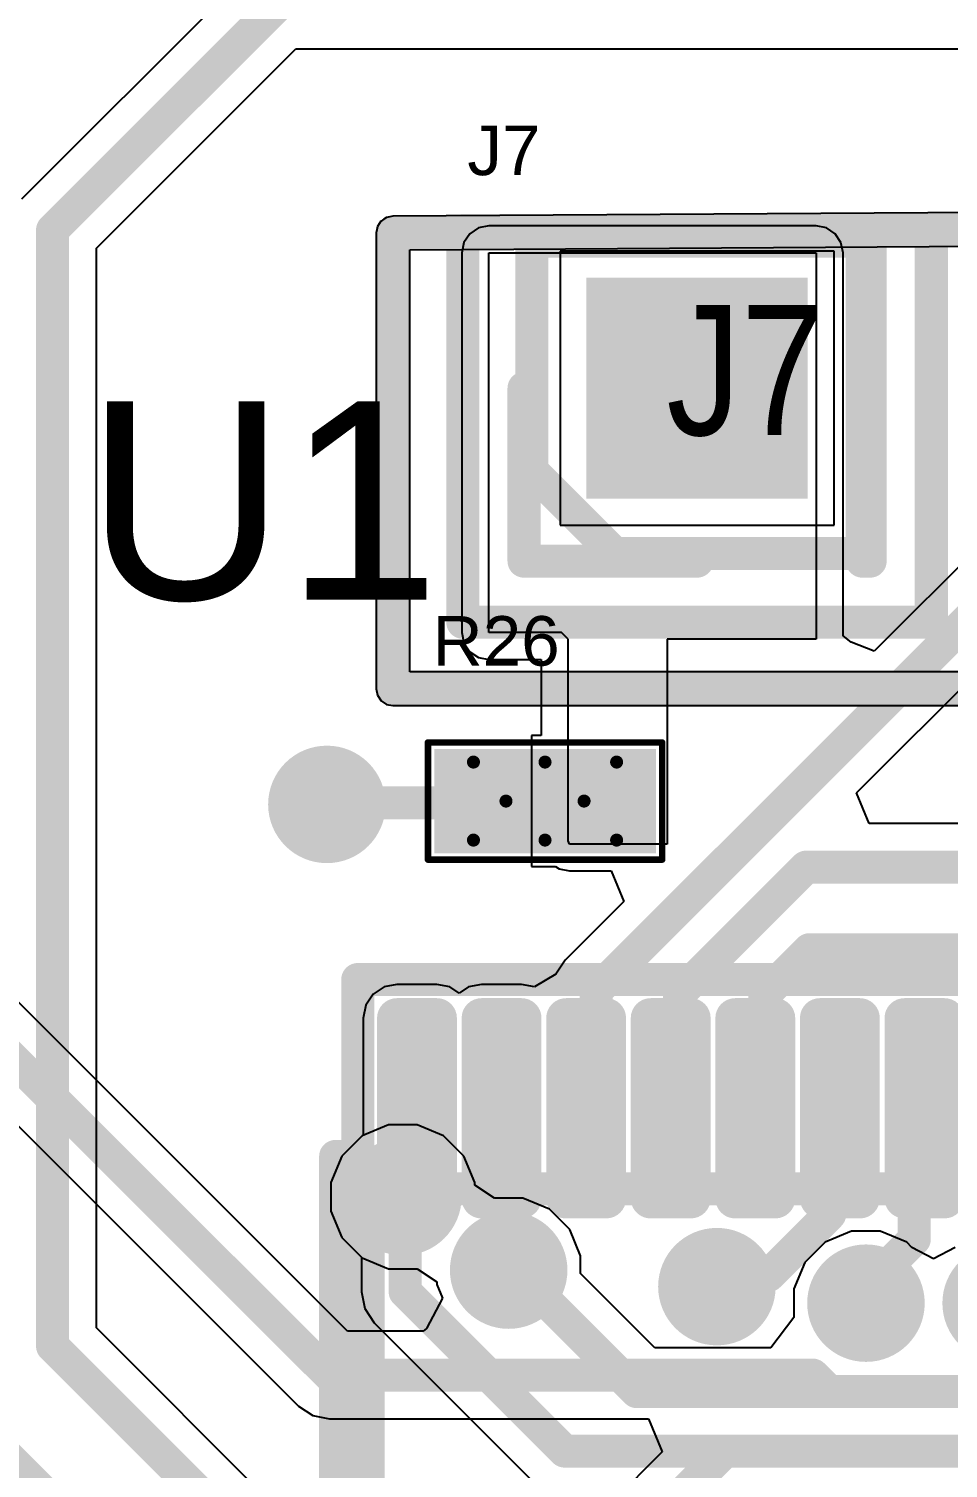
# Model space of a CAD drawing. Header units: inches. Extents: x 2.95 to 6.74, y 1.23 to 4.83.
# Drawn here: x 5.3878 to 5.666, y 2.954 to 3.3898 of the extents above; entities that cross this region are included whole.
import ezdxf

# ---------------------------------------------------------------- set-up
doc = ezdxf.new("R2010")
doc.units = ezdxf.units.IN
doc.header["$MEASUREMENT"] = 0
for name, color, linetype in [('Bottom Layer', 5, 'Continuous'), ('Bottom Solder', 6, 'Continuous'), ('GND', 76, 'Continuous'), ('Mechanical 10', 56, 'Continuous'), ('Mechanical 12', 56, 'Continuous'), ('Mechanical 15', 56, 'Continuous'), ('Multi-Layer', 9, 'Continuous'), ('Pad Holes', 156, 'Continuous'), ('PWR', 16, 'Continuous'), ('Top 3D Body', 56, 'Continuous'), ('Top Layer', 1, 'Continuous'), ('Top Overlay', 2, 'Continuous'), ('Top Paste', 8, 'Continuous'), ('Top Solder', 216, 'Continuous'), ('Via Holes', 16, 'Continuous')]:
    doc.layers.add(name, color=color, linetype=linetype)
doc.styles.add('Arial', font='', dxfattribs={"height": 0.2})
doc.styles.add('Gill Sans MT Condensed', font='', dxfattribs={"height": 0.2})
doc.styles.get('Arial').set_extended_font_data('Arial')
doc.styles.get('Gill Sans MT Condensed').set_extended_font_data('Gill Sans MT Condensed')

# ---------------------------------------------------------------- blocks, each defined once
blk = doc.blocks.new('SOP65P640X120_24N_1')
at = {"layer": 'Top Layer'}
h = blk.add_hatch(color=1, dxfattribs=at)
edge = h.paths.add_edge_path()
edge.add_arc((-0.14031, 0.01885), 0.00202, 90, 180)
edge.add_line((-0.14232, 0.01885), (-0.14232, 0.00674))
edge.add_arc((-0.14031, 0.00674), 0.00202, 180, 270)
edge.add_line((-0.14031, 0.00472), (-0.08568, 0.00472))
edge.add_arc((-0.08568, 0.00674), 0.00202, 270, 360)
edge.add_line((-0.08366, 0.00674), (-0.08366, 0.01885))
edge.add_arc((-0.08568, 0.01885), 0.00202, 0, 90)
edge.add_line((-0.08568, 0.02087), (-0.14031, 0.02087))
h = blk.add_hatch(color=1, dxfattribs=at)
edge = h.paths.add_edge_path()
edge.add_arc((-0.14031, -0.00674), 0.00202, 90, 180)
edge.add_line((-0.14232, -0.00674), (-0.14232, -0.01885))
edge.add_arc((-0.14031, -0.01885), 0.00202, 180, 270)
edge.add_line((-0.14031, -0.02087), (-0.08568, -0.02087))
edge.add_arc((-0.08568, -0.01885), 0.00202, 270, 360)
edge.add_line((-0.08366, -0.01885), (-0.08366, -0.00674))
edge.add_arc((-0.08568, -0.00674), 0.00202, 0, 90)
edge.add_line((-0.08568, -0.00472), (-0.14031, -0.00472))
h = blk.add_hatch(color=1, dxfattribs=at)
edge = h.paths.add_edge_path()
edge.add_arc((-0.14031, -0.03233), 0.00202, 90, 180)
edge.add_line((-0.14232, -0.03233), (-0.14232, -0.04444))
edge.add_arc((-0.14031, -0.04444), 0.00202, 180, 270)
edge.add_line((-0.14031, -0.04646), (-0.08568, -0.04646))
edge.add_arc((-0.08568, -0.04444), 0.00202, 270, 360)
edge.add_line((-0.08366, -0.04444), (-0.08366, -0.03233))
edge.add_arc((-0.08568, -0.03233), 0.00202, 0, 90)
edge.add_line((-0.08568, -0.03031), (-0.14031, -0.03031))
h = blk.add_hatch(color=1, dxfattribs=at)
edge = h.paths.add_edge_path()
edge.add_arc((-0.14031, -0.05792), 0.00202, 90, 180)
edge.add_line((-0.14232, -0.05792), (-0.14232, -0.07003))
edge.add_arc((-0.14031, -0.07003), 0.00202, 180, 270)
edge.add_line((-0.14031, -0.07205), (-0.08568, -0.07205))
edge.add_arc((-0.08568, -0.07003), 0.00202, 270, 360)
edge.add_line((-0.08366, -0.07003), (-0.08366, -0.05792))
edge.add_arc((-0.08568, -0.05792), 0.00202, 0, 90)
edge.add_line((-0.08568, -0.05591), (-0.14031, -0.05591))
h = blk.add_hatch(color=1, dxfattribs=at)
edge = h.paths.add_edge_path()
edge.add_arc((-0.14031, -0.08351), 0.00202, 90, 180)
edge.add_line((-0.14232, -0.08351), (-0.14232, -0.09562))
edge.add_arc((-0.14031, -0.09562), 0.00202, 180, 270)
edge.add_line((-0.14031, -0.09764), (-0.08568, -0.09764))
edge.add_arc((-0.08568, -0.09562), 0.00202, 270, 360)
edge.add_line((-0.08366, -0.09562), (-0.08366, -0.08351))
edge.add_arc((-0.08568, -0.08351), 0.00202, 0, 90)
edge.add_line((-0.08568, -0.0815), (-0.14031, -0.0815))
h = blk.add_hatch(color=1, dxfattribs=at)
edge = h.paths.add_edge_path()
edge.add_arc((-0.14031, -0.1091), 0.00202, 90, 180)
edge.add_line((-0.14232, -0.1091), (-0.14232, -0.12121))
edge.add_arc((-0.14031, -0.12121), 0.00202, 180, 270)
edge.add_line((-0.14031, -0.12323), (-0.08568, -0.12323))
edge.add_arc((-0.08568, -0.12121), 0.00202, 270, 360)
edge.add_line((-0.08366, -0.12121), (-0.08366, -0.1091))
edge.add_arc((-0.08568, -0.1091), 0.00202, 0, 90)
edge.add_line((-0.08568, -0.10709), (-0.14031, -0.10709))
h = blk.add_hatch(color=1, dxfattribs=at)
edge = h.paths.add_edge_path()
edge.add_arc((-0.14031, -0.13469), 0.00202, 90, 180)
edge.add_line((-0.14232, -0.13469), (-0.14232, -0.1468))
edge.add_arc((-0.14031, -0.1468), 0.00202, 180, 270)
edge.add_line((-0.14031, -0.14882), (-0.08568, -0.14882))
edge.add_arc((-0.08568, -0.1468), 0.00202, 270, 360)
edge.add_line((-0.08366, -0.1468), (-0.08366, -0.13469))
edge.add_arc((-0.08568, -0.13469), 0.00202, 0, 90)
edge.add_line((-0.08568, -0.13268), (-0.14031, -0.13268))
at = {"layer": 'Top Paste'}
h = blk.add_hatch(color=8, dxfattribs=at)
edge = h.paths.add_edge_path()
edge.add_arc((-0.14031, 0.01885), 0.00202, 90, 180)
edge.add_line((-0.14232, 0.01885), (-0.14232, 0.00674))
edge.add_arc((-0.14031, 0.00674), 0.00202, 180, 270)
edge.add_line((-0.14031, 0.00472), (-0.08568, 0.00472))
edge.add_arc((-0.08568, 0.00674), 0.00202, 270, 360)
edge.add_line((-0.08366, 0.00674), (-0.08366, 0.01885))
edge.add_arc((-0.08568, 0.01885), 0.00202, 0, 90)
edge.add_line((-0.08568, 0.02087), (-0.14031, 0.02087))
h = blk.add_hatch(color=8, dxfattribs=at)
edge = h.paths.add_edge_path()
edge.add_arc((-0.14031, -0.00674), 0.00202, 90, 180)
edge.add_line((-0.14232, -0.00674), (-0.14232, -0.01885))
edge.add_arc((-0.14031, -0.01885), 0.00202, 180, 270)
edge.add_line((-0.14031, -0.02087), (-0.08568, -0.02087))
edge.add_arc((-0.08568, -0.01885), 0.00202, 270, 360)
edge.add_line((-0.08366, -0.01885), (-0.08366, -0.00674))
edge.add_arc((-0.08568, -0.00674), 0.00202, 0, 90)
edge.add_line((-0.08568, -0.00472), (-0.14031, -0.00472))
h = blk.add_hatch(color=8, dxfattribs=at)
edge = h.paths.add_edge_path()
edge.add_arc((-0.14031, -0.03233), 0.00202, 90, 180)
edge.add_line((-0.14232, -0.03233), (-0.14232, -0.04444))
edge.add_arc((-0.14031, -0.04444), 0.00202, 180, 270)
edge.add_line((-0.14031, -0.04646), (-0.08568, -0.04646))
edge.add_arc((-0.08568, -0.04444), 0.00202, 270, 360)
edge.add_line((-0.08366, -0.04444), (-0.08366, -0.03233))
edge.add_arc((-0.08568, -0.03233), 0.00202, 0, 90)
edge.add_line((-0.08568, -0.03031), (-0.14031, -0.03031))
h = blk.add_hatch(color=8, dxfattribs=at)
edge = h.paths.add_edge_path()
edge.add_arc((-0.14031, -0.05792), 0.00202, 90, 180)
edge.add_line((-0.14232, -0.05792), (-0.14232, -0.07003))
edge.add_arc((-0.14031, -0.07003), 0.00202, 180, 270)
edge.add_line((-0.14031, -0.07205), (-0.08568, -0.07205))
edge.add_arc((-0.08568, -0.07003), 0.00202, 270, 360)
edge.add_line((-0.08366, -0.07003), (-0.08366, -0.05792))
edge.add_arc((-0.08568, -0.05792), 0.00202, 0, 90)
edge.add_line((-0.08568, -0.05591), (-0.14031, -0.05591))
h = blk.add_hatch(color=8, dxfattribs=at)
edge = h.paths.add_edge_path()
edge.add_arc((-0.14031, -0.08351), 0.00202, 90, 180)
edge.add_line((-0.14232, -0.08351), (-0.14232, -0.09562))
edge.add_arc((-0.14031, -0.09562), 0.00202, 180, 270)
edge.add_line((-0.14031, -0.09764), (-0.08568, -0.09764))
edge.add_arc((-0.08568, -0.09562), 0.00202, 270, 360)
edge.add_line((-0.08366, -0.09562), (-0.08366, -0.08351))
edge.add_arc((-0.08568, -0.08351), 0.00202, 0, 90)
edge.add_line((-0.08568, -0.0815), (-0.14031, -0.0815))
h = blk.add_hatch(color=8, dxfattribs=at)
edge = h.paths.add_edge_path()
edge.add_arc((-0.14031, -0.1091), 0.00202, 90, 180)
edge.add_line((-0.14232, -0.1091), (-0.14232, -0.12121))
edge.add_arc((-0.14031, -0.12121), 0.00202, 180, 270)
edge.add_line((-0.14031, -0.12323), (-0.08568, -0.12323))
edge.add_arc((-0.08568, -0.12121), 0.00202, 270, 360)
edge.add_line((-0.08366, -0.12121), (-0.08366, -0.1091))
edge.add_arc((-0.08568, -0.1091), 0.00202, 0, 90)
edge.add_line((-0.08568, -0.10709), (-0.14031, -0.10709))
h = blk.add_hatch(color=8, dxfattribs=at)
edge = h.paths.add_edge_path()
edge.add_arc((-0.14031, -0.13469), 0.00202, 90, 180)
edge.add_line((-0.14232, -0.13469), (-0.14232, -0.1468))
edge.add_arc((-0.14031, -0.1468), 0.00202, 180, 270)
edge.add_line((-0.14031, -0.14882), (-0.08568, -0.14882))
edge.add_arc((-0.08568, -0.1468), 0.00202, 270, 360)
edge.add_line((-0.08366, -0.1468), (-0.08366, -0.13469))
edge.add_arc((-0.08568, -0.13469), 0.00202, 0, 90)
edge.add_line((-0.08568, -0.13268), (-0.14031, -0.13268))
at = {"layer": 'Top Solder'}
h = blk.add_hatch(color=216, dxfattribs=at)
edge = h.paths.add_edge_path()
edge.add_arc((-0.14031, 0.01885), 0.00603, 90, 180)
edge.add_line((-0.14634, 0.01885), (-0.14634, 0.00674))
edge.add_arc((-0.14031, 0.00674), 0.00603, 180, 270)
edge.add_line((-0.14031, 0.00071), (-0.08568, 0.00071))
edge.add_arc((-0.08568, 0.00674), 0.00603, 270, 360)
edge.add_line((-0.07965, 0.00674), (-0.07965, 0.01885))
edge.add_arc((-0.08568, 0.01885), 0.00603, 0, 90)
edge.add_line((-0.08568, 0.02488), (-0.14031, 0.02488))
h = blk.add_hatch(color=216, dxfattribs=at)
edge = h.paths.add_edge_path()
edge.add_arc((-0.14031, -0.00674), 0.00603, 90, 180)
edge.add_line((-0.14634, -0.00674), (-0.14634, -0.01885))
edge.add_arc((-0.14031, -0.01885), 0.00603, 180, 270)
edge.add_line((-0.14031, -0.02488), (-0.08568, -0.02488))
edge.add_arc((-0.08568, -0.01885), 0.00603, 270, 360)
edge.add_line((-0.07965, -0.01885), (-0.07965, -0.00674))
edge.add_arc((-0.08568, -0.00674), 0.00603, 0, 90)
edge.add_line((-0.08568, -0.00071), (-0.14031, -0.00071))
h = blk.add_hatch(color=216, dxfattribs=at)
edge = h.paths.add_edge_path()
edge.add_arc((-0.14031, -0.03233), 0.00603, 90, 180)
edge.add_line((-0.14634, -0.03233), (-0.14634, -0.04444))
edge.add_arc((-0.14031, -0.04444), 0.00603, 180, 270)
edge.add_line((-0.14031, -0.05047), (-0.08568, -0.05047))
edge.add_arc((-0.08568, -0.04444), 0.00603, 270, 360)
edge.add_line((-0.07965, -0.04444), (-0.07965, -0.03233))
edge.add_arc((-0.08568, -0.03233), 0.00603, 0, 90)
edge.add_line((-0.08568, -0.0263), (-0.14031, -0.0263))
h = blk.add_hatch(color=216, dxfattribs=at)
edge = h.paths.add_edge_path()
edge.add_arc((-0.14031, -0.05792), 0.00603, 90, 180)
edge.add_line((-0.14634, -0.05792), (-0.14634, -0.07003))
edge.add_arc((-0.14031, -0.07003), 0.00603, 180, 270)
edge.add_line((-0.14031, -0.07606), (-0.08568, -0.07606))
edge.add_arc((-0.08568, -0.07003), 0.00603, 270, 360)
edge.add_line((-0.07965, -0.07003), (-0.07965, -0.05792))
edge.add_arc((-0.08568, -0.05792), 0.00603, 0, 90)
edge.add_line((-0.08568, -0.05189), (-0.14031, -0.05189))
h = blk.add_hatch(color=216, dxfattribs=at)
edge = h.paths.add_edge_path()
edge.add_arc((-0.14031, -0.08351), 0.00603, 90, 180)
edge.add_line((-0.14634, -0.08351), (-0.14634, -0.09562))
edge.add_arc((-0.14031, -0.09562), 0.00603, 180, 270)
edge.add_line((-0.14031, -0.10165), (-0.08568, -0.10165))
edge.add_arc((-0.08568, -0.09562), 0.00603, 270, 360)
edge.add_line((-0.07965, -0.09562), (-0.07965, -0.08351))
edge.add_arc((-0.08568, -0.08351), 0.00603, 0, 90)
edge.add_line((-0.08568, -0.07748), (-0.14031, -0.07748))
h = blk.add_hatch(color=216, dxfattribs=at)
edge = h.paths.add_edge_path()
edge.add_arc((-0.14031, -0.1091), 0.00603, 90, 180)
edge.add_line((-0.14634, -0.1091), (-0.14634, -0.12121))
edge.add_arc((-0.14031, -0.12121), 0.00603, 180, 270)
edge.add_line((-0.14031, -0.12724), (-0.08568, -0.12724))
edge.add_arc((-0.08568, -0.12121), 0.00603, 270, 360)
edge.add_line((-0.07965, -0.12121), (-0.07965, -0.1091))
edge.add_arc((-0.08568, -0.1091), 0.00603, 0, 90)
edge.add_line((-0.08568, -0.10307), (-0.14031, -0.10307))
h = blk.add_hatch(color=216, dxfattribs=at)
edge = h.paths.add_edge_path()
edge.add_arc((-0.14031, -0.13469), 0.00603, 90, 180)
edge.add_line((-0.14634, -0.13469), (-0.14634, -0.1468))
edge.add_arc((-0.14031, -0.1468), 0.00603, 180, 270)
edge.add_line((-0.14031, -0.15283), (-0.08568, -0.15283))
edge.add_arc((-0.08568, -0.1468), 0.00603, 270, 360)
edge.add_line((-0.07965, -0.1468), (-0.07965, -0.13469))
edge.add_arc((-0.08568, -0.13469), 0.00603, 0, 90)
edge.add_line((-0.08568, -0.12866), (-0.14031, -0.12866))
at = {"layer": 'Mechanical 10'}
for points in [[(-0.08858, -0.15551, 0.01, 0.01, 0), (-0.08858, 0.15551, 0.01, 0.01, 0)], [(0.08858, -0.15551, 0.01, 0.01, 0), (-0.08858, -0.15551, 0.01, 0.01, 0)]]:
    blk.add_lwpolyline(points, format="xyseb", dxfattribs=at)
blk.add_lwpolyline([(-0.09108, -0.15551, 0.005, 0.005, 1), (-0.08608, -0.15551, 0.005, 0.005, 1)], format="xyseb", close=True, dxfattribs=at)
blk.add_lwpolyline([(-0.09108, -0.15551, 0.005, 0.005, 1), (-0.08608, -0.15551, 0.005, 0.005, 1)], format="xyseb", close=True, dxfattribs=at)
at = {"layer": 'Mechanical 12'}
for points in [[(-0.15197, -0.15866, 0.01, 0.01, 0), (-0.15197, 0.15866, 0.01, 0.01, 0)], [(-0.09843, -0.15866, 0.01, 0.01, 0), (-0.15197, -0.15866, 0.01, 0.01, 0)], [(-0.09843, -0.16535, 0.01, 0.01, 0), (-0.09843, -0.15866, 0.01, 0.01, 0)], [(0.09843, -0.16535, 0.01, 0.01, 0), (-0.09843, -0.16535, 0.01, 0.01, 0)]]:
    blk.add_lwpolyline(points, format="xyseb", dxfattribs=at)
for points in [[(-0.15447, -0.15866, 0.005, 0.005, 1), (-0.14947, -0.15866, 0.005, 0.005, 1)], [(-0.15447, -0.15866, 0.005, 0.005, 1), (-0.14947, -0.15866, 0.005, 0.005, 1)], [(-0.10093, -0.15866, 0.005, 0.005, 1), (-0.09593, -0.15866, 0.005, 0.005, 1)], [(-0.10093, -0.15866, 0.005, 0.005, 1), (-0.09593, -0.15866, 0.005, 0.005, 1)], [(-0.10093, -0.16535, 0.005, 0.005, 1), (-0.09593, -0.16535, 0.005, 0.005, 1)], [(-0.10093, -0.16535, 0.005, 0.005, 1), (-0.09593, -0.16535, 0.005, 0.005, 1)]]:
    blk.add_lwpolyline(points, format="xyseb", close=True, dxfattribs=at)
at = {"layer": 'Top Overlay'}
blk.add_lwpolyline([(0.08858, -0.15591, 0.01, 0.01, 0), (-0.08858, -0.15591, 0.01, 0.01, 0)], format="xyseb", dxfattribs=at)
blk.add_lwpolyline([(-0.09108, -0.15591, 0.005, 0.005, 1), (-0.08608, -0.15591, 0.005, 0.005, 1)], format="xyseb", close=True, dxfattribs=at)
blk = doc.blocks.new('RESC1005X40X25NL10T10_73')
at = {"layer": 'Top Layer'}
for points in [[(-0.02953, -0.01181), (-0.02953, 0.01181), (-0.00394, 0.01181), (-0.00394, -0.01181)], [(0.00394, -0.01181), (0.00394, 0.01181), (0.02953, 0.01181), (0.02953, -0.01181)]]:
    blk.add_hatch(color=1, dxfattribs=at).paths.add_polyline_path(points)
at = {"layer": 'Top Paste'}
for points in [[(-0.02953, -0.01181), (-0.02953, 0.01181), (-0.00394, 0.01181), (-0.00394, -0.01181)], [(0.00394, -0.01181), (0.00394, 0.01181), (0.02953, 0.01181), (0.02953, -0.01181)]]:
    blk.add_hatch(color=8, dxfattribs=at).paths.add_polyline_path(points)
at = {"layer": 'Top Solder'}
for points in [[(-0.03353, -0.01581), (-0.03353, 0.01581), (0.00006, 0.01581), (0.00006, -0.01581)], [(-0.00006, -0.01581), (-0.00006, 0.01581), (0.03353, 0.01581), (0.03353, -0.01581)]]:
    blk.add_hatch(color=216, dxfattribs=at).paths.add_polyline_path(points)
at = {"layer": 'Mechanical 15'}
for points in [[(-0.03543, 0.01772, 0.00197, 0.00197, 0), (-0.03543, -0.01772, 0.00197, 0.00197, 0)], [(0.03543, 0.01772, 0.00197, 0.00197, 0), (-0.03543, 0.01772, 0.00197, 0.00197, 0)], [(0.03543, 0.01772, 0.00197, 0.00197, 0), (0.03543, -0.01772, 0.00197, 0.00197, 0)], [(0, 0.01181, 0.00394, 0.00394, 0), (0, -0.01181, 0.00394, 0.00394, 0)], [(0.01181, 0, 0.00394, 0.00394, 0), (-0.01181, 0, 0.00394, 0.00394, 0)], [(0.03543, -0.01772, 0.00197, 0.00197, 0), (-0.03543, -0.01772, 0.00197, 0.00197, 0)]]:
    blk.add_lwpolyline(points, format="xyseb", dxfattribs=at)
for points in [[(-0.03593, 0.01772, 0.000984, 0.000984, 1), (-0.03494, 0.01772, 0.000984, 0.000984, 1)], [(-0.03593, 0.01772, 0.000984, 0.000984, 1), (-0.03494, 0.01772, 0.000984, 0.000984, 1)], [(0.03494, 0.01772, 0.000984, 0.000984, 1), (0.03593, 0.01772, 0.000984, 0.000984, 1)], [(0.03494, 0.01772, 0.000984, 0.000984, 1), (0.03593, 0.01772, 0.000984, 0.000984, 1)], [(-0.00098, 0.01181, 0.00197, 0.00197, 1), (0.00098, 0.01181, 0.00197, 0.00197, 1)], [(-0.0128, 0, 0.00197, 0.00197, 1), (-0.01083, 0, 0.00197, 0.00197, 1)], [(0.01083, 0, 0.00197, 0.00197, 1), (0.0128, 0, 0.00197, 0.00197, 1)], [(-0.00098, -0.01181, 0.00197, 0.00197, 1), (0.00098, -0.01181, 0.00197, 0.00197, 1)], [(-0.03593, -0.01772, 0.000984, 0.000984, 1), (-0.03494, -0.01772, 0.000984, 0.000984, 1)], [(-0.03593, -0.01772, 0.000984, 0.000984, 1), (-0.03494, -0.01772, 0.000984, 0.000984, 1)], [(0.03494, -0.01772, 0.000984, 0.000984, 1), (0.03593, -0.01772, 0.000984, 0.000984, 1)], [(0.03494, -0.01772, 0.000984, 0.000984, 1), (0.03593, -0.01772, 0.000984, 0.000984, 1)]]:
    blk.add_lwpolyline(points, format="xyseb", close=True, dxfattribs=at)
at = {"layer": 'Top 3D Body'}
for points in [[(-0.02165, 0.01181, 0.00394, 0.00394, 0), (-0.02165, -0.01181, 0.00394, 0.00394, 0)], [(0.02165, 0.01181, 0.00394, 0.00394, 0), (-0.02165, 0.01181, 0.00394, 0.00394, 0)], [(0.02165, 0.01181, 0.00394, 0.00394, 0), (0.02165, -0.01181, 0.00394, 0.00394, 0)], [(0.02165, -0.01181, 0.00394, 0.00394, 0), (-0.02165, -0.01181, 0.00394, 0.00394, 0)]]:
    blk.add_lwpolyline(points, format="xyseb", dxfattribs=at)
for points in [[(-0.02264, 0.01181, 0.00197, 0.00197, 1), (-0.02067, 0.01181, 0.00197, 0.00197, 1)], [(-0.02264, 0.01181, 0.00197, 0.00197, 1), (-0.02067, 0.01181, 0.00197, 0.00197, 1)], [(0.02067, 0.01181, 0.00197, 0.00197, 1), (0.02264, 0.01181, 0.00197, 0.00197, 1)], [(0.02067, 0.01181, 0.00197, 0.00197, 1), (0.02264, 0.01181, 0.00197, 0.00197, 1)], [(-0.02264, -0.01181, 0.00197, 0.00197, 1), (-0.02067, -0.01181, 0.00197, 0.00197, 1)], [(-0.02264, -0.01181, 0.00197, 0.00197, 1), (-0.02067, -0.01181, 0.00197, 0.00197, 1)], [(0.02067, -0.01181, 0.00197, 0.00197, 1), (0.02264, -0.01181, 0.00197, 0.00197, 1)], [(0.02067, -0.01181, 0.00197, 0.00197, 1), (0.02264, -0.01181, 0.00197, 0.00197, 1)]]:
    blk.add_lwpolyline(points, format="xyseb", close=True, dxfattribs=at)
blk = doc.blocks.new('PINHEADER_1X01_P2_54MM_VERTICAL_104')
at = {"layer": 'Bottom Layer'}
blk.add_hatch(color=5, dxfattribs=at).paths.add_polyline_path([(-0.03346, 0.03346), (0.03346, 0.03346), (0.03346, -0.03346), (-0.03346, -0.03346)])
at = {"layer": 'Bottom Solder'}
blk.add_hatch(color=6, dxfattribs=at).paths.add_polyline_path([(-0.03346, 0.03346), (0.03346, 0.03346), (0.03346, -0.03346), (-0.03346, -0.03346)])
at = {"layer": 'Multi-Layer'}
blk.add_hatch(color=9, dxfattribs=at).paths.add_polyline_path([(-0.03346, 0.03346), (0.03346, 0.03346), (0.03346, -0.03346), (-0.03346, -0.03346)])
at = {"layer": 'Pad Holes'}
h = blk.add_hatch(color=7, dxfattribs=at)
edge = h.paths.add_edge_path()
edge.add_arc((0, 0), 0.01969, 0, 360)
at = {"layer": 'PWR'}
h = blk.add_hatch(color=16, dxfattribs=at)
edge = h.paths.add_edge_path()
edge.add_arc((0, 0), 0.02968, 0, 360)
at = {"layer": 'Top Layer'}
blk.add_hatch(color=1, dxfattribs=at).paths.add_polyline_path([(-0.03346, 0.03346), (0.03346, 0.03346), (0.03346, -0.03346), (-0.03346, -0.03346)])
at = {"layer": 'Top Solder'}
blk.add_hatch(color=216, dxfattribs=at).paths.add_polyline_path([(-0.03346, 0.03346), (0.03346, 0.03346), (0.03346, -0.03346), (-0.03346, -0.03346)])
at = {"layer": 'Mechanical 10'}
for points in [[(-0.025, 0.05, 0.01, 0.01, 0), (-0.05, 0.025, 0.01, 0.01, 0)], [(-0.025, 0.05, 0.01, 0.01, 0), (0.04449, 0.05, 0.01, 0.01, 0)], [(0.04449, 0.05, 0.01, 0.01, 0), (0.04449, -0.05, 0.01, 0.01, 0)], [(-0.05, 0.025, 0.01, 0.01, 0), (-0.05, -0.05, 0.01, 0.01, 0)], [(-0.05, -0.05, 0.01, 0.01, 0), (0.04449, -0.05, 0.01, 0.01, 0)]]:
    blk.add_lwpolyline(points, format="xyseb", dxfattribs=at)
for points in [[(-0.0275, 0.05, 0.005, 0.005, 1), (-0.0225, 0.05, 0.005, 0.005, 1)], [(-0.0275, 0.05, 0.005, 0.005, 1), (-0.0225, 0.05, 0.005, 0.005, 1)], [(0.04199, 0.05, 0.005, 0.005, 1), (0.04699, 0.05, 0.005, 0.005, 1)], [(0.04199, 0.05, 0.005, 0.005, 1), (0.04699, 0.05, 0.005, 0.005, 1)], [(-0.0525, 0.025, 0.005, 0.005, 1), (-0.0475, 0.025, 0.005, 0.005, 1)], [(-0.0525, 0.025, 0.005, 0.005, 1), (-0.0475, 0.025, 0.005, 0.005, 1)], [(-0.0525, -0.05, 0.005, 0.005, 1), (-0.0475, -0.05, 0.005, 0.005, 1)], [(-0.0525, -0.05, 0.005, 0.005, 1), (-0.0475, -0.05, 0.005, 0.005, 1)], [(0.04199, -0.05, 0.005, 0.005, 1), (0.04699, -0.05, 0.005, 0.005, 1)], [(0.04199, -0.05, 0.005, 0.005, 1), (0.04699, -0.05, 0.005, 0.005, 1)]]:
    blk.add_lwpolyline(points, format="xyseb", close=True, dxfattribs=at)
at = {"layer": 'Mechanical 12'}
for points in [[(-0.07087, 0.07087, 0.01, 0.01, 0), (-0.07087, -0.07087, 0.01, 0.01, 0)], [(-0.07087, 0.07087, 0.01, 0.01, 0), (0.04764, 0.07087, 0.01, 0.01, 0)], [(0.04764, 0.07087, 0.01, 0.01, 0), (0.04764, -0.07087, 0.01, 0.01, 0)], [(-0.07087, -0.07087, 0.01, 0.01, 0), (0.04764, -0.07087, 0.01, 0.01, 0)]]:
    blk.add_lwpolyline(points, format="xyseb", dxfattribs=at)
for points in [[(-0.07337, 0.07087, 0.005, 0.005, 1), (-0.06837, 0.07087, 0.005, 0.005, 1)], [(-0.07337, 0.07087, 0.005, 0.005, 1), (-0.06837, 0.07087, 0.005, 0.005, 1)], [(0.04514, 0.07087, 0.005, 0.005, 1), (0.05014, 0.07087, 0.005, 0.005, 1)], [(0.04514, 0.07087, 0.005, 0.005, 1), (0.05014, 0.07087, 0.005, 0.005, 1)], [(-0.07337, -0.07087, 0.005, 0.005, 1), (-0.06837, -0.07087, 0.005, 0.005, 1)], [(-0.07337, -0.07087, 0.005, 0.005, 1), (-0.06837, -0.07087, 0.005, 0.005, 1)], [(0.04514, -0.07087, 0.005, 0.005, 1), (0.05014, -0.07087, 0.005, 0.005, 1)], [(0.04514, -0.07087, 0.005, 0.005, 1), (0.05014, -0.07087, 0.005, 0.005, 1)]]:
    blk.add_lwpolyline(points, format="xyseb", close=True, dxfattribs=at)
at = {"layer": 'Top Overlay'}
for points in [[(-0.05236, 0.05236, 0.01, 0.01, 0), (0, 0.05236, 0.01, 0.01, 0)], [(-0.05236, 0.05236, 0.01, 0.01, 0), (-0.05236, 0, 0.01, 0.01, 0)], [(-0.05236, -0.05, 0.01, 0.01, 0), (-0.05236, -0.05236, 0.01, 0.01, 0)], [(-0.05236, -0.05, 0.01, 0.01, 0), (0.04488, -0.05, 0.01, 0.01, 0)], [(-0.05236, -0.05236, 0.01, 0.01, 0), (0.04488, -0.05236, 0.01, 0.01, 0)], [(0.04528, -0.05, 0.01, 0.01, 0), (0.04528, -0.05236, 0.01, 0.01, 0)]]:
    blk.add_lwpolyline(points, format="xyseb", dxfattribs=at)
for points in [[(-0.05486, 0.05236, 0.005, 0.005, 1), (-0.04986, 0.05236, 0.005, 0.005, 1)], [(-0.05486, 0.05236, 0.005, 0.005, 1), (-0.04986, 0.05236, 0.005, 0.005, 1)], [(-0.0025, 0.05236, 0.005, 0.005, 1), (0.0025, 0.05236, 0.005, 0.005, 1)], [(-0.05486, 0, 0.005, 0.005, 1), (-0.04986, 0, 0.005, 0.005, 1)], [(-0.05486, -0.05, 0.005, 0.005, 1), (-0.04986, -0.05, 0.005, 0.005, 1)], [(-0.05486, -0.05, 0.005, 0.005, 1), (-0.04986, -0.05, 0.005, 0.005, 1)], [(-0.05486, -0.05236, 0.005, 0.005, 1), (-0.04986, -0.05236, 0.005, 0.005, 1)], [(-0.05486, -0.05236, 0.005, 0.005, 1), (-0.04986, -0.05236, 0.005, 0.005, 1)], [(0.04238, -0.05, 0.005, 0.005, 1), (0.04738, -0.05, 0.005, 0.005, 1)], [(0.04238, -0.05236, 0.005, 0.005, 1), (0.04738, -0.05236, 0.005, 0.005, 1)], [(0.04278, -0.05, 0.005, 0.005, 1), (0.04778, -0.05, 0.005, 0.005, 1)], [(0.04278, -0.05236, 0.005, 0.005, 1), (0.04778, -0.05236, 0.005, 0.005, 1)]]:
    blk.add_lwpolyline(points, format="xyseb", close=True, dxfattribs=at)
at = {"layer": 'Mechanical 10', "style": 'Gill Sans MT Condensed'}
blk.add_text('J7', height=0.03937, rotation=270, dxfattribs=at).set_placement((-0.01419, 0.00927))

msp = doc.modelspace()

# ---------------------------------------------------------------- hatches: boundary and pattern name
at = {"layer": 'Bottom Layer'}
h = msp.add_hatch(color=5, dxfattribs=at)
edge = h.paths.add_edge_path()
edge.add_arc((5.478, 3.155), 0.01378, 0, 360)
h = msp.add_hatch(color=5, dxfattribs=at)
edge = h.paths.add_edge_path()
edge.add_arc((5.50099, 3.03622), 0.01378, 0, 360)
h = msp.add_hatch(color=5, dxfattribs=at)
edge = h.paths.add_edge_path()
edge.add_arc((5.533, 3.014), 0.01378, 0, 360)
h = msp.add_hatch(color=5, dxfattribs=at)
edge = h.paths.add_edge_path()
edge.add_arc((5.596, 3.009), 0.01378, 0, 360)
h = msp.add_hatch(color=5, dxfattribs=at)
edge = h.paths.add_edge_path()
edge.add_arc((5.6411, 3.004), 0.01378, 0, 360)
at = {"layer": 'Bottom Solder'}
h = msp.add_hatch(color=6, dxfattribs=at)
edge = h.paths.add_edge_path()
edge.add_arc((5.478, 3.155), 0.01778, 0, 360)
h = msp.add_hatch(color=6, dxfattribs=at)
edge = h.paths.add_edge_path()
edge.add_arc((5.50099, 3.03622), 0.01778, 0, 360)
h = msp.add_hatch(color=6, dxfattribs=at)
edge = h.paths.add_edge_path()
edge.add_arc((5.533, 3.014), 0.01778, 0, 360)
h = msp.add_hatch(color=6, dxfattribs=at)
edge = h.paths.add_edge_path()
edge.add_arc((5.596, 3.009), 0.01778, 0, 360)
h = msp.add_hatch(color=6, dxfattribs=at)
edge = h.paths.add_edge_path()
edge.add_arc((5.6411, 3.004), 0.01778, 0, 360)
h = msp.add_hatch(color=6, dxfattribs=at)
edge = h.paths.add_edge_path()
edge.add_arc((5.682, 3.004), 0.01778, 0, 360)
at = {"layer": 'GND'}
h = msp.add_hatch(color=76, dxfattribs=at)
edge = h.paths.add_edge_path()
edge.add_arc((5.50099, 3.03622), 0.01591, 0, 360)
h = msp.add_hatch(color=76, dxfattribs=at)
edge = h.paths.add_edge_path()
edge.add_arc((5.533, 3.014), 0.01591, 0, 360)
h = msp.add_hatch(color=76, dxfattribs=at)
edge = h.paths.add_edge_path()
edge.add_arc((5.6411, 3.004), 0.01591, 0, 360)
at = {"layer": 'PWR'}
h = msp.add_hatch(color=16, dxfattribs=at)
edge = h.paths.add_edge_path()
edge.add_arc((5.478, 3.155), 0.01591, 0, 360)
h = msp.add_hatch(color=16, dxfattribs=at)
edge = h.paths.add_edge_path()
edge.add_arc((5.50099, 3.03622), 0.01591, 0, 360)
h = msp.add_hatch(color=16, dxfattribs=at)
edge = h.paths.add_edge_path()
edge.add_arc((5.533, 3.014), 0.01591, 0, 360)
h = msp.add_hatch(color=16, dxfattribs=at)
edge = h.paths.add_edge_path()
edge.add_arc((5.596, 3.009), 0.01591, 0, 360)
at = {"layer": 'Top Layer'}
h = msp.add_hatch(color=1, dxfattribs=at)
edge = h.paths.add_edge_path()
edge.add_arc((5.478, 3.155), 0.01378, 0, 360)
h = msp.add_hatch(color=1, dxfattribs=at)
edge = h.paths.add_edge_path()
edge.add_arc((5.50099, 3.03622), 0.01378, 0, 360)
h = msp.add_hatch(color=1, dxfattribs=at)
edge = h.paths.add_edge_path()
edge.add_arc((5.533, 3.014), 0.01378, 0, 360)
h = msp.add_hatch(color=1, dxfattribs=at)
edge = h.paths.add_edge_path()
edge.add_arc((5.596, 3.009), 0.01378, 0, 360)
h = msp.add_hatch(color=1, dxfattribs=at)
edge = h.paths.add_edge_path()
edge.add_arc((5.6411, 3.004), 0.01378, 0, 360)
at = {"layer": 'Top Solder'}
h = msp.add_hatch(color=216, dxfattribs=at)
edge = h.paths.add_edge_path()
edge.add_arc((5.478, 3.155), 0.01778, 0, 360)
h = msp.add_hatch(color=216, dxfattribs=at)
edge = h.paths.add_edge_path()
edge.add_arc((5.50099, 3.03622), 0.01778, 0, 360)
h = msp.add_hatch(color=216, dxfattribs=at)
edge = h.paths.add_edge_path()
edge.add_arc((5.533, 3.014), 0.01778, 0, 360)
h = msp.add_hatch(color=216, dxfattribs=at)
edge = h.paths.add_edge_path()
edge.add_arc((5.596, 3.009), 0.01778, 0, 360)
h = msp.add_hatch(color=216, dxfattribs=at)
edge = h.paths.add_edge_path()
edge.add_arc((5.6411, 3.004), 0.01778, 0, 360)
h = msp.add_hatch(color=216, dxfattribs=at)
edge = h.paths.add_edge_path()
edge.add_arc((5.682, 3.004), 0.01778, 0, 360)
at = {"layer": 'Via Holes'}
h = msp.add_hatch(color=7, dxfattribs=at)
edge = h.paths.add_edge_path()
edge.add_arc((5.478, 3.155), 0.00591, 0, 360)
h = msp.add_hatch(color=7, dxfattribs=at)
edge = h.paths.add_edge_path()
edge.add_arc((5.50099, 3.03622), 0.00591, 0, 360)
h = msp.add_hatch(color=7, dxfattribs=at)
edge = h.paths.add_edge_path()
edge.add_arc((5.533, 3.014), 0.00591, 0, 360)
h = msp.add_hatch(color=7, dxfattribs=at)
edge = h.paths.add_edge_path()
edge.add_arc((5.596, 3.009), 0.00591, 0, 360)
h = msp.add_hatch(color=7, dxfattribs=at)
edge = h.paths.add_edge_path()
edge.add_arc((5.6411, 3.004), 0.00591, 0, 360)

# ---------------------------------------------------------------- linework, layer by layer
at = {"layer": 'Bottom Layer'}
for p, q in [((5.45373, 3.40637), (5.38563, 3.33827)), ((5.40825, 3.32341), (5.46859, 3.38375)), ((5.46859, 3.38375), (5.81129, 3.38375)), ((5.40825, 2.99649), (5.40825, 3.32341)), ((5.63146, 3.32246), (5.54854, 3.32246)), ((5.54854, 3.32246), (5.54854, 3.23954)), ((5.63146, 3.23954), (5.63146, 3.32246)), ((5.54854, 3.23954), (5.63146, 3.23954)), ((5.49666, 3.058), (5.48865, 3.05468)), ((5.50532, 3.058), (5.49666, 3.058)), ((5.51333, 3.05468), (5.50532, 3.058)), ((5.48865, 3.05468), (5.48253, 3.04855)), ((5.51946, 3.04855), (5.51333, 3.05468)), ((5.48253, 3.04855), (5.47921, 3.04055)), ((5.52277, 3.04055), (5.51946, 3.04855)), ((5.47921, 3.04055), (5.47921, 3.03189)), ((5.52277, 3.03972), (5.52277, 3.04055)), ((5.52867, 3.03578), (5.52277, 3.03972)), ((5.53733, 3.03578), (5.52867, 3.03578)), ((5.54534, 3.03246), (5.53733, 3.03578)), ((5.47921, 3.03189), (5.48253, 3.02388)), ((5.55146, 3.02634), (5.54534, 3.03246)), ((5.55478, 3.01833), (5.55146, 3.02634)), ((5.63677, 3.02578), (5.62876, 3.02246)), ((5.64543, 3.02578), (5.63677, 3.02578)), ((5.65344, 3.02246), (5.64543, 3.02578)), ((5.48253, 3.02388), (5.48844, 3.01797)), ((5.62876, 3.02246), (5.62263, 3.01634)), ((5.65502, 3.02088), (5.65344, 3.02246)), ((5.66155, 3.0174), (5.65502, 3.02088)), ((5.66808, 3.02088), (5.66155, 3.0174)), ((5.48844, 3.01797), (5.48844, 3.00744)), ((5.55478, 3.01297), (5.55478, 3.01833)), ((5.62263, 3.01634), (5.61932, 3.00833)), ((5.57727, 2.99048), (5.55478, 3.01297)), ((5.48844, 3.00744), (5.48944, 3.00237)), ((5.61932, 3.00833), (5.61932, 2.99967)), ((5.48944, 3.00237), (5.49232, 2.99807)), ((5.61932, 2.99967), (5.6123, 2.99048)), ((5.47149, 2.93325), (5.40825, 2.99649)), ((5.49232, 2.99807), (5.54054, 2.94985)), ((5.6123, 2.99048), (5.57727, 2.99048))]:
    msp.add_line(p, q, dxfattribs=at)
for points in [[(5.395, 3.3289, 0.01, 0.01, 0), (5.4631, 3.397, 0.01, 0.01, 0)], [(5.395, 2.991, 0.01, 0.01, 0), (5.395, 3.3289, 0.01, 0.01, 0)], [(5.50099, 3.03622, 0.01, 0.01, 0), (5.50169, 3.03552, 0.01, 0.01, 0)], [(5.50169, 3.00744, 0.01, 0.01, 0), (5.50169, 3.03552, 0.01, 0.01, 0)], [(5.533, 3.014, 0.01, 0.01, 0), (5.535, 3.014, 0.01, 0.01, 0)], [(5.535, 3.014, 0.01, 0.01, 0), (5.57178, 2.97722, 0.01, 0.01, 0)], [(5.50169, 3.00744, 0.01, 0.01, 0), (5.54991, 2.95922, 0.01, 0.01, 0)], [(5.395, 2.991, 0.01, 0.01, 0), (5.466, 2.92, 0.01, 0.01, 0)], [(5.57178, 2.97722, 0.01, 0.01, 0), (6.02122, 2.97722, 0.01, 0.01, 0)], [(5.36961, 2.96939, 0.01, 0.01, 0), (5.458, 2.881, 0.01, 0.01, 0)], [(5.54991, 2.95922, 0.01, 0.01, 0), (6.04222, 2.95922, 0.01, 0.01, 0)]]:
    msp.add_lwpolyline(points, format="xyseb", dxfattribs=at)
for points in [[(5.3925, 3.3289, 0.005, 0.005, 1), (5.3975, 3.3289, 0.005, 0.005, 1)], [(5.3925, 3.3289, 0.005, 0.005, 1), (5.3975, 3.3289, 0.005, 0.005, 1)], [(5.49849, 3.03622, 0.005, 0.005, 1), (5.50349, 3.03622, 0.005, 0.005, 1)], [(5.49919, 3.03552, 0.005, 0.005, 1), (5.50419, 3.03552, 0.005, 0.005, 1)], [(5.49919, 3.03552, 0.005, 0.005, 1), (5.50419, 3.03552, 0.005, 0.005, 1)], [(5.5305, 3.014, 0.005, 0.005, 1), (5.5355, 3.014, 0.005, 0.005, 1)], [(5.5325, 3.014, 0.005, 0.005, 1), (5.5375, 3.014, 0.005, 0.005, 1)], [(5.5325, 3.014, 0.005, 0.005, 1), (5.5375, 3.014, 0.005, 0.005, 1)], [(5.49919, 3.00744, 0.005, 0.005, 1), (5.50419, 3.00744, 0.005, 0.005, 1)], [(5.49919, 3.00744, 0.005, 0.005, 1), (5.50419, 3.00744, 0.005, 0.005, 1)], [(5.3925, 2.991, 0.005, 0.005, 1), (5.3975, 2.991, 0.005, 0.005, 1)], [(5.3925, 2.991, 0.005, 0.005, 1), (5.3975, 2.991, 0.005, 0.005, 1)], [(5.56928, 2.97722, 0.005, 0.005, 1), (5.57428, 2.97722, 0.005, 0.005, 1)], [(5.56928, 2.97722, 0.005, 0.005, 1), (5.57428, 2.97722, 0.005, 0.005, 1)], [(5.54741, 2.95922, 0.005, 0.005, 1), (5.55241, 2.95922, 0.005, 0.005, 1)], [(5.54741, 2.95922, 0.005, 0.005, 1), (5.55241, 2.95922, 0.005, 0.005, 1)]]:
    msp.add_lwpolyline(points, format="xyseb", close=True, dxfattribs=at)
at = {"layer": 'GND'}
for p, q in [((5.98297, 3.3361), (5.49797, 3.3331)), ((5.49328, 3.32992), (5.49309, 3.32896)), ((5.49329, 3.32994), (5.49328, 3.32992)), ((5.49384, 3.33077), (5.49329, 3.32995)), ((5.49329, 3.32995), (5.49329, 3.32994)), ((5.49437, 3.33158), (5.49384, 3.33077)), ((5.49439, 3.33159), (5.49437, 3.33158)), ((5.4944, 3.3316), (5.49439, 3.33159)), ((5.49521, 3.33215), (5.4944, 3.3316)), ((5.49602, 3.3327), (5.49521, 3.33215)), ((5.49604, 3.3327), (5.49602, 3.3327)), ((5.49605, 3.33271), (5.49604, 3.3327)), ((5.49701, 3.3329), (5.49605, 3.33271)), ((5.49797, 3.3331), (5.49701, 3.3329)), ((5.49309, 3.32896), (5.4929, 3.328)), ((5.4929, 3.328), (5.4929, 3.19)), ((5.5031, 3.32293), (5.98302, 3.3259)), ((5.5031, 3.1951), (5.5031, 3.32293)), ((5.894, 3.1951), (5.5031, 3.1951)), ((5.4929, 3.19), (5.49329, 3.18805)), ((5.49329, 3.18805), (5.4944, 3.1864)), ((5.4944, 3.1864), (5.49605, 3.18529)), ((5.49605, 3.18529), (5.498, 3.1849)), ((5.498, 3.1849), (5.8889, 3.1849))]:
    msp.add_line(p, q, dxfattribs=at)
for points in [[(5.498, 3.328, 0.01, 0.01, 0), (5.983, 3.331, 0.01, 0.01, 0)], [(5.498, 3.19, 0.01, 0.01, 0), (5.498, 3.328, 0.01, 0.01, 0)], [(5.498, 3.19, 0.01, 0.01, 0), (5.894, 3.19, 0.01, 0.01, 0)]]:
    msp.add_lwpolyline(points, format="xyseb", dxfattribs=at)
for points in [[(5.4955, 3.328, 0.005, 0.005, 1), (5.5005, 3.328, 0.005, 0.005, 1)], [(5.4955, 3.328, 0.005, 0.005, 1), (5.5005, 3.328, 0.005, 0.005, 1)], [(5.4955, 3.19, 0.005, 0.005, 1), (5.5005, 3.19, 0.005, 0.005, 1)], [(5.4955, 3.19, 0.005, 0.005, 1), (5.5005, 3.19, 0.005, 0.005, 1)]]:
    msp.add_lwpolyline(points, format="xyseb", close=True, dxfattribs=at)
at = {"layer": 'Top Layer'}
for p, q in [((5.48427, 2.99548), (5.1106, 3.36915)), ((5.09574, 3.34652), (5.46941, 2.97285)), ((5.52388, 3.32954), (5.52123, 3.32777)), ((5.527, 3.33016), (5.52388, 3.32954)), ((5.626, 3.33016), (5.527, 3.33016)), ((5.62912, 3.32954), (5.626, 3.33016)), ((5.63177, 3.32777), (5.62912, 3.32954)), ((5.51946, 3.32512), (5.51884, 3.322)), ((5.52123, 3.32777), (5.51946, 3.32512)), ((5.63354, 3.32512), (5.63177, 3.32777)), ((5.63416, 3.322), (5.63354, 3.32512)), ((5.51884, 3.322), (5.51884, 3.207)), ((5.527, 3.207), (5.527, 3.322)), ((5.527, 3.322), (5.626, 3.322)), ((5.626, 3.322), (5.626, 3.205)), ((5.63416, 3.20604), (5.63416, 3.322)), ((5.68063, 3.23837), (5.64363, 3.20138)), ((5.63824, 3.15849), (5.69549, 3.21575)), ((5.51884, 3.207), (5.51946, 3.20388)), ((5.51946, 3.20388), (5.52123, 3.20123)), ((5.549, 3.207), (5.527, 3.207)), ((5.551, 3.205), (5.549, 3.207)), ((5.551, 3.144), (5.551, 3.205)), ((5.626, 3.205), (5.581, 3.205)), ((5.581, 3.205), (5.581, 3.143)), ((5.63659, 3.20407), (5.63416, 3.20604)), ((5.64363, 3.20138), (5.63659, 3.20407)), ((5.52123, 3.20123), (5.52388, 3.19946)), ((5.52388, 3.19946), (5.527, 3.19884)), ((5.527, 3.19884), (5.54284, 3.19884)), ((5.54284, 3.19884), (5.54284, 3.17581)), ((5.54284, 3.17581), (5.53994, 3.17581)), ((5.53994, 3.17581), (5.53994, 3.13619)), ((5.64207, 3.14925), (5.63824, 3.15849)), ((5.6873, 3.14925), (5.64207, 3.14925)), ((5.55141, 3.143), (5.551, 3.144)), ((5.581, 3.143), (5.55141, 3.143)), ((5.53994, 3.13619), (5.54721, 3.13619)), ((5.54721, 3.13619), (5.54829, 3.13546)), ((5.54829, 3.13546), (5.55141, 3.13484)), ((5.55141, 3.13484), (5.56403, 3.13484)), ((5.56403, 3.13484), (5.56786, 3.1256)), ((5.56786, 3.1256), (5.55013, 3.10788)), ((5.55013, 3.10788), (5.54726, 3.10358)), ((5.54726, 3.10358), (5.5408, 3.09974)), ((5.49529, 3.09974), (5.49198, 3.09753)), ((5.4992, 3.10052), (5.49529, 3.09974)), ((5.51131, 3.10052), (5.4992, 3.10052)), ((5.51521, 3.09974), (5.51131, 3.10052)), ((5.51805, 3.09785), (5.51521, 3.09974)), ((5.52088, 3.09974), (5.51805, 3.09785)), ((5.52479, 3.10052), (5.52088, 3.09974)), ((5.5369, 3.10052), (5.52479, 3.10052)), ((5.5408, 3.09974), (5.5369, 3.10052)), ((5.48976, 3.09421), (5.48898, 3.09031)), ((5.49198, 3.09753), (5.48976, 3.09421)), ((5.48898, 3.09031), (5.48898, 3.05482)), ((5.48865, 3.05468), (5.48253, 3.04855)), ((5.48898, 3.05482), (5.48865, 3.05468)), ((5.48253, 3.04855), (5.47921, 3.04055)), ((5.47921, 3.04055), (5.47921, 3.03189)), ((5.47921, 3.03189), (5.48253, 3.02388)), ((5.48253, 3.02388), (5.48865, 3.01775)), ((5.48865, 3.01775), (5.49666, 3.01444)), ((5.49666, 3.01444), (5.50532, 3.01444)), ((5.50532, 3.01444), (5.51122, 3.0105)), ((5.51122, 3.0105), (5.51122, 3.00967)), ((5.51122, 3.00967), (5.51296, 3.00548)), ((5.51296, 3.00548), (5.5081, 2.99631)), ((5.5071, 2.99548), (5.48427, 2.99548)), ((5.5081, 2.99631), (5.5071, 2.99548)), ((5.46941, 2.97285), (5.47371, 2.96997)), ((5.47371, 2.96997), (5.47878, 2.96897)), ((5.47878, 2.96897), (5.57531, 2.96897)), ((5.57531, 2.96897), (5.57945, 2.95897)), ((5.57945, 2.95897), (5.49895, 2.87847))]:
    msp.add_line(p, q, dxfattribs=at)
for points in [[(5.10123, 3.35977, 0.01, 0.01, 0), (5.47878, 2.98222, 0.01, 0.01, 0)], [(5.5595, 3.0985, 0.01, 0.01, 0), (5.69, 3.229, 0.01, 0.01, 0)], [(5.478, 3.155, 0.01, 0.01, 0), (5.4785, 3.1555, 0.01, 0.01, 0)], [(5.4785, 3.1555, 0.01, 0.01, 0), (5.5205, 3.1555, 0.01, 0.01, 0)], [(5.5205, 3.1555, 0.01, 0.01, 0), (5.521, 3.156, 0.01, 0.01, 0)], [(5.55402, 3.153, 0.01, 0.01, 0), (5.55602, 3.155, 0.01, 0.01, 0)], [(5.58472, 3.09772, 0.01, 0.01, 0), (5.623, 3.136, 0.01, 0.01, 0)], [(5.623, 3.136, 0.01, 0.01, 0), (5.81091, 3.136, 0.01, 0.01, 0)], [(5.61052, 3.09752, 0.01, 0.01, 0), (5.624, 3.111, 0.01, 0.01, 0)], [(5.624, 3.111, 0.01, 0.01, 0), (5.95335, 3.111, 0.01, 0.01, 0)], [(5.5595, 3.0735, 0.01, 0.01, 0), (5.5595, 3.0985, 0.01, 0.01, 0)], [(5.58472, 3.06569, 0.01, 0.01, 0), (5.58472, 3.09772, 0.01, 0.01, 0)], [(5.61052, 3.0659, 0.01, 0.01, 0), (5.61052, 3.09752, 0.01, 0.01, 0)], [(5.555, 3.069, 0.01, 0.01, 0), (5.5595, 3.0735, 0.01, 0.01, 0)], [(5.53084, 3.06299, 0.01, 0.01, 0), (5.53192, 3.06191, 0.01, 0.01, 0)], [(5.58202, 3.06299, 0.01, 0.01, 0), (5.58472, 3.06569, 0.01, 0.01, 0)], [(5.60761, 3.06299, 0.01, 0.01, 0), (5.61052, 3.0659, 0.01, 0.01, 0)], [(5.53192, 3.01508, 0.01, 0.01, 0), (5.53192, 3.06191, 0.01, 0.01, 0)], [(5.63013, 3.05992, 0.01, 0.01, 0), (5.6312, 3.06099, 0.01, 0.01, 0)], [(5.63013, 3.03091, 0.01, 0.01, 0), (5.63013, 3.05992, 0.01, 0.01, 0)], [(5.50252, 3.03774, 0.01, 0.01, 0), (5.50252, 3.05685, 0.01, 0.01, 0)], [(5.65572, 3.04978, 0.01, 0.01, 0), (5.6599, 3.05395, 0.01, 0.01, 0)], [(5.65572, 3.02338, 0.01, 0.01, 0), (5.65572, 3.04978, 0.01, 0.01, 0)], [(5.50099, 3.03622, 0.01, 0.01, 0), (5.50252, 3.03774, 0.01, 0.01, 0)], [(5.61159, 3.01236, 0.01, 0.01, 0), (5.63013, 3.03091, 0.01, 0.01, 0)], [(5.6411, 3.00875, 0.01, 0.01, 0), (5.65572, 3.02338, 0.01, 0.01, 0)], [(5.53192, 3.01508, 0.01, 0.01, 0), (5.533, 3.014, 0.01, 0.01, 0)], [(5.596, 3.009, 0.01, 0.01, 0), (5.59936, 3.01236, 0.01, 0.01, 0)], [(5.59936, 3.01236, 0.01, 0.01, 0), (5.61159, 3.01236, 0.01, 0.01, 0)], [(5.6411, 3.004, 0.01, 0.01, 0), (5.6411, 3.00875, 0.01, 0.01, 0)], [(5.47878, 2.98222, 0.01, 0.01, 0), (5.62501, 2.98222, 0.01, 0.01, 0)], [(5.62501, 2.98222, 0.01, 0.01, 0), (5.63001, 2.97722, 0.01, 0.01, 0)], [(5.63001, 2.97722, 0.01, 0.01, 0), (5.69309, 2.97722, 0.01, 0.01, 0)], [(5.50832, 2.86909, 0.01, 0.01, 0), (5.59845, 2.95922, 0.01, 0.01, 0)], [(5.59845, 2.95922, 0.01, 0.01, 0), (5.70055, 2.95922, 0.01, 0.01, 0)]]:
    msp.add_lwpolyline(points, format="xyseb", dxfattribs=at)
for points in [[(5.4755, 3.155, 0.005, 0.005, 1), (5.4805, 3.155, 0.005, 0.005, 1)], [(5.476, 3.1555, 0.005, 0.005, 1), (5.481, 3.1555, 0.005, 0.005, 1)], [(5.476, 3.1555, 0.005, 0.005, 1), (5.481, 3.1555, 0.005, 0.005, 1)], [(5.518, 3.1555, 0.005, 0.005, 1), (5.523, 3.1555, 0.005, 0.005, 1)], [(5.518, 3.1555, 0.005, 0.005, 1), (5.523, 3.1555, 0.005, 0.005, 1)], [(5.5185, 3.156, 0.005, 0.005, 1), (5.5235, 3.156, 0.005, 0.005, 1)], [(5.55352, 3.155, 0.005, 0.005, 1), (5.55852, 3.155, 0.005, 0.005, 1)], [(5.55152, 3.153, 0.005, 0.005, 1), (5.55652, 3.153, 0.005, 0.005, 1)], [(5.6205, 3.136, 0.005, 0.005, 1), (5.6255, 3.136, 0.005, 0.005, 1)], [(5.6205, 3.136, 0.005, 0.005, 1), (5.6255, 3.136, 0.005, 0.005, 1)], [(5.6215, 3.111, 0.005, 0.005, 1), (5.6265, 3.111, 0.005, 0.005, 1)], [(5.6215, 3.111, 0.005, 0.005, 1), (5.6265, 3.111, 0.005, 0.005, 1)], [(5.557, 3.0985, 0.005, 0.005, 1), (5.562, 3.0985, 0.005, 0.005, 1)], [(5.557, 3.0985, 0.005, 0.005, 1), (5.562, 3.0985, 0.005, 0.005, 1)], [(5.58222, 3.09772, 0.005, 0.005, 1), (5.58722, 3.09772, 0.005, 0.005, 1)], [(5.58222, 3.09772, 0.005, 0.005, 1), (5.58722, 3.09772, 0.005, 0.005, 1)], [(5.60802, 3.09752, 0.005, 0.005, 1), (5.61302, 3.09752, 0.005, 0.005, 1)], [(5.60802, 3.09752, 0.005, 0.005, 1), (5.61302, 3.09752, 0.005, 0.005, 1)], [(5.557, 3.0735, 0.005, 0.005, 1), (5.562, 3.0735, 0.005, 0.005, 1)], [(5.557, 3.0735, 0.005, 0.005, 1), (5.562, 3.0735, 0.005, 0.005, 1)], [(5.5525, 3.069, 0.005, 0.005, 1), (5.5575, 3.069, 0.005, 0.005, 1)], [(5.52834, 3.06299, 0.005, 0.005, 1), (5.53334, 3.06299, 0.005, 0.005, 1)], [(5.57952, 3.06299, 0.005, 0.005, 1), (5.58452, 3.06299, 0.005, 0.005, 1)], [(5.58222, 3.06569, 0.005, 0.005, 1), (5.58722, 3.06569, 0.005, 0.005, 1)], [(5.58222, 3.06569, 0.005, 0.005, 1), (5.58722, 3.06569, 0.005, 0.005, 1)], [(5.60511, 3.06299, 0.005, 0.005, 1), (5.61011, 3.06299, 0.005, 0.005, 1)], [(5.60802, 3.0659, 0.005, 0.005, 1), (5.61302, 3.0659, 0.005, 0.005, 1)], [(5.60802, 3.0659, 0.005, 0.005, 1), (5.61302, 3.0659, 0.005, 0.005, 1)], [(5.52942, 3.06191, 0.005, 0.005, 1), (5.53442, 3.06191, 0.005, 0.005, 1)], [(5.52942, 3.06191, 0.005, 0.005, 1), (5.53442, 3.06191, 0.005, 0.005, 1)], [(5.62763, 3.05992, 0.005, 0.005, 1), (5.63263, 3.05992, 0.005, 0.005, 1)], [(5.62763, 3.05992, 0.005, 0.005, 1), (5.63263, 3.05992, 0.005, 0.005, 1)], [(5.6287, 3.06099, 0.005, 0.005, 1), (5.6337, 3.06099, 0.005, 0.005, 1)], [(5.50002, 3.05685, 0.005, 0.005, 1), (5.50502, 3.05685, 0.005, 0.005, 1)], [(5.6574, 3.05395, 0.005, 0.005, 1), (5.6624, 3.05395, 0.005, 0.005, 1)], [(5.65322, 3.04978, 0.005, 0.005, 1), (5.65822, 3.04978, 0.005, 0.005, 1)], [(5.65322, 3.04978, 0.005, 0.005, 1), (5.65822, 3.04978, 0.005, 0.005, 1)], [(5.50002, 3.03774, 0.005, 0.005, 1), (5.50502, 3.03774, 0.005, 0.005, 1)], [(5.50002, 3.03774, 0.005, 0.005, 1), (5.50502, 3.03774, 0.005, 0.005, 1)], [(5.49849, 3.03622, 0.005, 0.005, 1), (5.50349, 3.03622, 0.005, 0.005, 1)], [(5.62763, 3.03091, 0.005, 0.005, 1), (5.63263, 3.03091, 0.005, 0.005, 1)], [(5.62763, 3.03091, 0.005, 0.005, 1), (5.63263, 3.03091, 0.005, 0.005, 1)], [(5.65322, 3.02338, 0.005, 0.005, 1), (5.65822, 3.02338, 0.005, 0.005, 1)], [(5.65322, 3.02338, 0.005, 0.005, 1), (5.65822, 3.02338, 0.005, 0.005, 1)], [(5.52942, 3.01508, 0.005, 0.005, 1), (5.53442, 3.01508, 0.005, 0.005, 1)], [(5.52942, 3.01508, 0.005, 0.005, 1), (5.53442, 3.01508, 0.005, 0.005, 1)], [(5.5305, 3.014, 0.005, 0.005, 1), (5.5355, 3.014, 0.005, 0.005, 1)], [(5.59686, 3.01236, 0.005, 0.005, 1), (5.60186, 3.01236, 0.005, 0.005, 1)], [(5.59686, 3.01236, 0.005, 0.005, 1), (5.60186, 3.01236, 0.005, 0.005, 1)], [(5.60909, 3.01236, 0.005, 0.005, 1), (5.61409, 3.01236, 0.005, 0.005, 1)], [(5.60909, 3.01236, 0.005, 0.005, 1), (5.61409, 3.01236, 0.005, 0.005, 1)], [(5.5935, 3.009, 0.005, 0.005, 1), (5.5985, 3.009, 0.005, 0.005, 1)], [(5.6386, 3.00875, 0.005, 0.005, 1), (5.6436, 3.00875, 0.005, 0.005, 1)], [(5.6386, 3.00875, 0.005, 0.005, 1), (5.6436, 3.00875, 0.005, 0.005, 1)], [(5.6386, 3.004, 0.005, 0.005, 1), (5.6436, 3.004, 0.005, 0.005, 1)], [(5.47628, 2.98222, 0.005, 0.005, 1), (5.48128, 2.98222, 0.005, 0.005, 1)], [(5.47628, 2.98222, 0.005, 0.005, 1), (5.48128, 2.98222, 0.005, 0.005, 1)], [(5.62251, 2.98222, 0.005, 0.005, 1), (5.62751, 2.98222, 0.005, 0.005, 1)], [(5.62251, 2.98222, 0.005, 0.005, 1), (5.62751, 2.98222, 0.005, 0.005, 1)], [(5.62751, 2.97722, 0.005, 0.005, 1), (5.63251, 2.97722, 0.005, 0.005, 1)], [(5.62751, 2.97722, 0.005, 0.005, 1), (5.63251, 2.97722, 0.005, 0.005, 1)], [(5.59595, 2.95922, 0.005, 0.005, 1), (5.60095, 2.95922, 0.005, 0.005, 1)], [(5.59595, 2.95922, 0.005, 0.005, 1), (5.60095, 2.95922, 0.005, 0.005, 1)]]:
    msp.add_lwpolyline(points, format="xyseb", close=True, dxfattribs=at)

# ---------------------------------------------------------------- block references
for name, p, rotation in [('PINHEADER_1X01_P2_54MM_VERTICAL_104', (5.59, 3.281), 90), ('RESC1005X40X25NL10T10_73', (5.544, 3.156), 180), ('SOP65P640X120_24N_1', (5.646, 2.95), 270)]:
    msp.add_blockref(name, p, dxfattribs=dict(rotation=rotation))

# ---------------------------------------------------------------- texts
at = {"layer": 'Top Overlay', "style": 'Arial'}
for s, height, p in [('J7', 0.015, (5.5205, 3.3455)), ('U1', 0.06, (5.40501, 3.21701)), ('R26', 0.015, (5.51, 3.197))]:
    msp.add_text(s, height=height, dxfattribs=at).set_placement(p)

doc.saveas('drawing.dxf')
